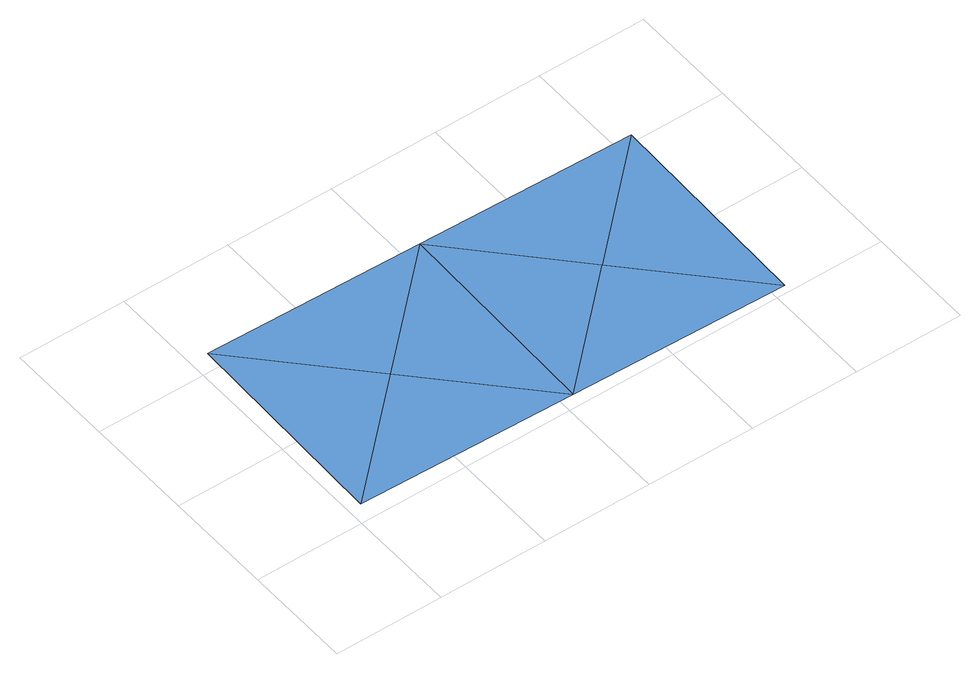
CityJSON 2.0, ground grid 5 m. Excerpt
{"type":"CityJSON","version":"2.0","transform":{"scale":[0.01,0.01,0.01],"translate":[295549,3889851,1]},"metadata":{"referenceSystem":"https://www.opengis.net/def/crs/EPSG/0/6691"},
"CityObjects":{
"waterbody1":{"type":"WaterBody","attributes":{"name":"静岡県第4次地震被害想定（元禄型関東地震）","種類":"3","津波浸水想定.浸水ランクフィールド":"Tsunami_rank.xml","津波浸水想定.浸水ランク":"2","class":"1140"},"geometry":[{"type":"MultiSurface","lod":"1","boundaries":[[[0,1,2]],[[0,2,3]],[[1,4,2]],[[4,3,2]]]}]},
"waterbody2":{"type":"WaterBody","attributes":{"name":"静岡県第4次地震被害想定（元禄型関東地震）","種類":"3","津波浸水想定.浸水ランクフィールド":"Tsunami_rank.xml","津波浸水想定.浸水ランク":"1","class":"1140"},"geometry":[{"type":"MultiSurface","lod":"1","boundaries":[[[0,5,6]],[[7,6,5]],[[3,7,5]],[[0,3,5]]]}]}
},
"vertices":[
[1088,1059,84],[87,1084,83],[575,572,83],[1063,59,84],[62,84,83],
[1575,546,85],[2087,1034,85],[2062,34,85]
]}
